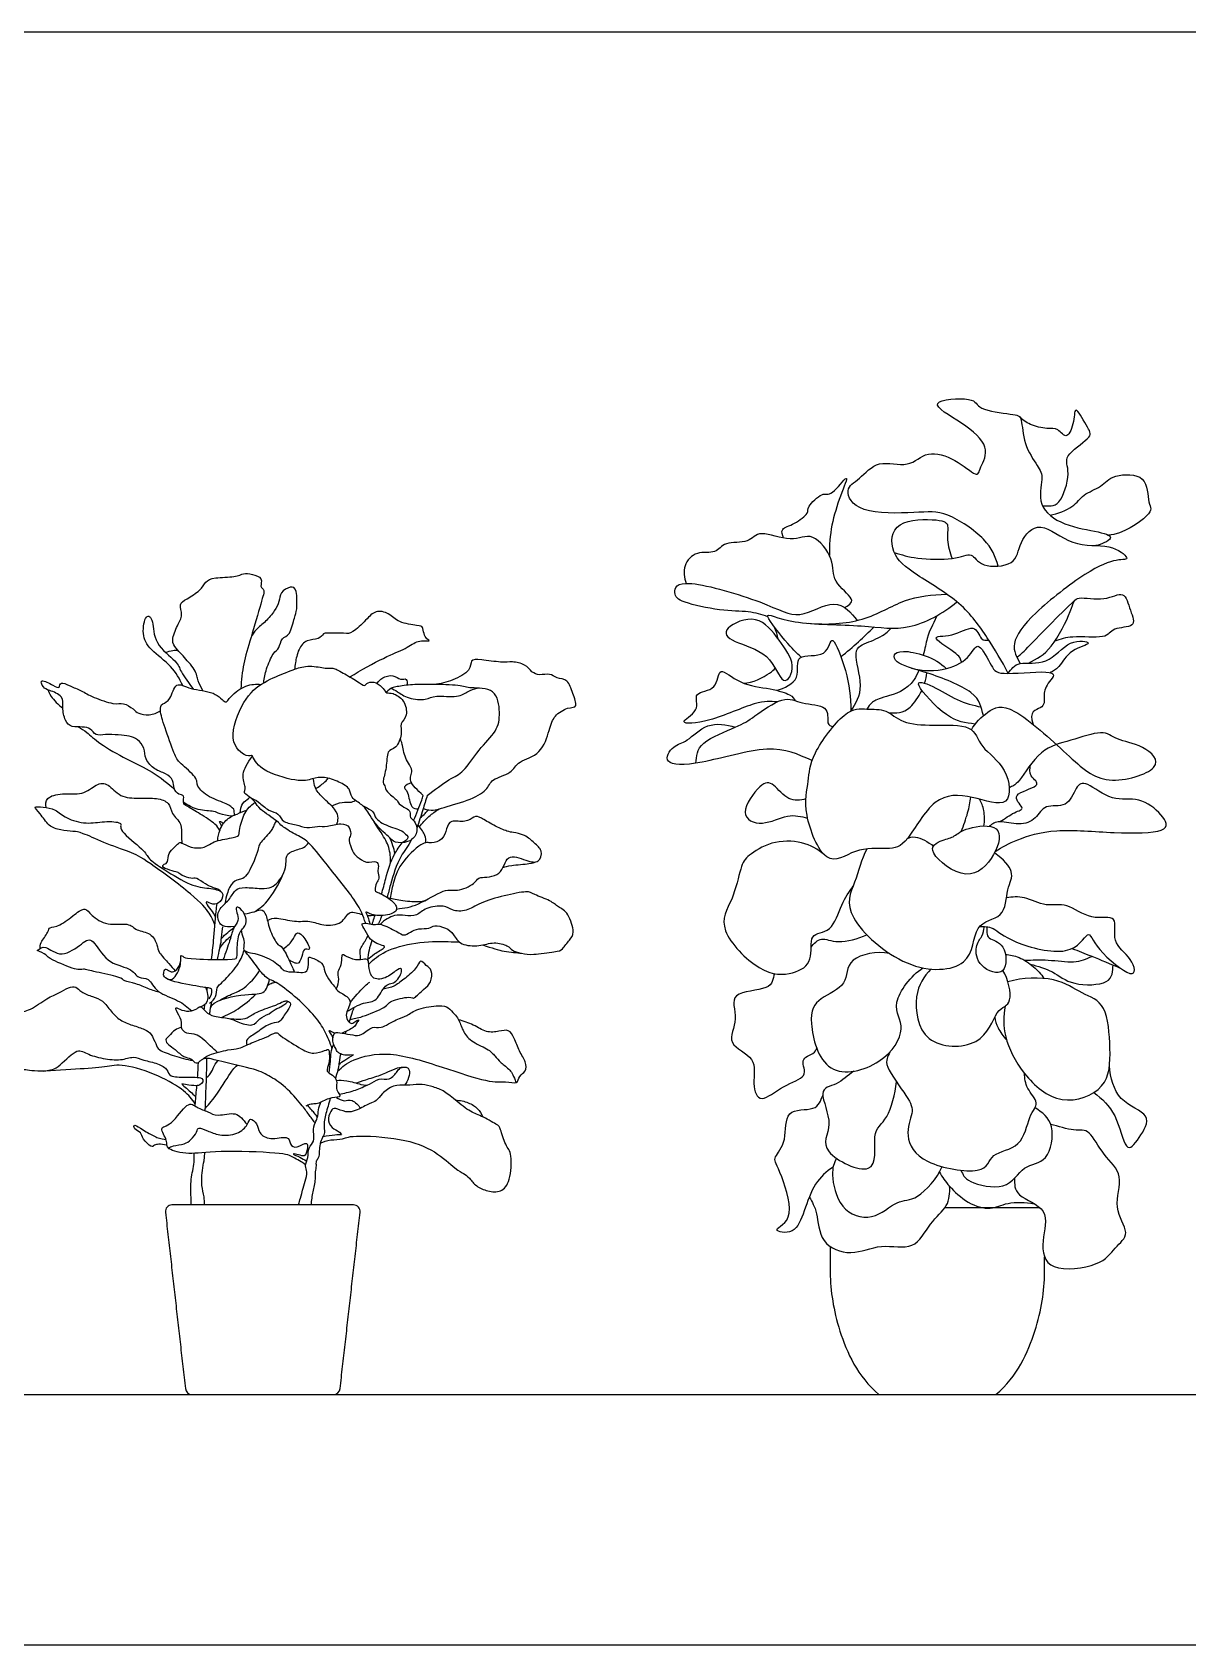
# Model space of a CAD drawing. Header units: millimetres. Extents: x 0.2 to 27.9, y 0.2 to 5.6.
# Drawn here: x 9.873 to 11.948, y 2.713 to 5.609 of the extents above; entities that cross this region are included whole.
import ezdxf

# ---------------------------------------------------------------- set-up
doc = ezdxf.new("R2010")
doc.units = ezdxf.units.MM
for name, color, linetype, true_color in [('AG-DIAGRAM', 7, 'Continuous', 0xfecc66), ('AG-PLANTS', 7, 'Continuous', 0x66ccff), ('X-VPRT', 6, 'Continuous', 0xff00ff)]:
    doc.layers.add(name, color=color, linetype=linetype, true_color=true_color)

msp = doc.modelspace()

# ---------------------------------------------------------------- linework, layer by layer
at = {"layer": 'AG-DIAGRAM'}
msp.add_lwpolyline([(8.0992, 3.1626), (13.0997, 3.1626)], dxfattribs=at)
at = {"layer": 'AG-PLANTS'}
msp.add_line((10.2212, 4.0575), (10.2212, 4.0575), dxfattribs=at)
for points in [[(11.6826, 3.4975), (11.5115, 3.4975)], [(11.3056, 3.4283), (11.3056, 3.3816)], [(11.6907, 3.3816), (11.6907, 3.4097)], [(11.3933, 3.1626), (11.6031, 3.1626)]]:
    msp.add_lwpolyline(points, dxfattribs=at)
for centre, start, end in [((10.1236, 3.491), 90, 186.4633), ((10.4496, 3.491), 353.5367, 90), ((10.1594, 3.1745), 186.4633, 270), ((10.4137, 3.1745), 270, 353.5367)]:
    msp.add_arc(centre, 0.0119, start, end, dxfattribs=at)
for points, degree in [([(11.6076, 4.6501), (11.6018, 4.6675), (11.5923, 4.6961), (11.5105, 4.7517), (11.4682, 4.7454), (11.3507, 4.7439), (11.3298, 4.791), (11.3572, 4.8036), (11.3903, 4.8433), (11.4485, 4.8244), (11.4779, 4.8601), (11.532, 4.8427), (11.5725, 4.8067), (11.5726, 4.825), (11.5957, 4.8625), (11.5461, 4.9074), (11.4685, 4.9478), (11.5727, 4.9544), (11.5639, 4.9316), (11.6396, 4.922), (11.6503, 4.9193), (11.6519, 4.8695), (11.6805, 4.826), (11.6893, 4.8122), (11.6757, 4.7587), (11.7229, 4.7217), (11.7947, 4.7116), (11.8198, 4.7005), (11.7923, 4.689), (11.783, 4.6869)], 3), ([(11.687, 4.7586), (11.6972, 4.7584), (11.7183, 4.7523), (11.7395, 4.8239), (11.7206, 4.8451), (11.7781, 4.8835), (11.7709, 4.8929), (11.7439, 4.9433), (11.7449, 4.9105), (11.7314, 4.8743), (11.7142, 4.8996), (11.6975, 4.8954), (11.6626, 4.9036), (11.6511, 4.913), (11.645, 4.9187)], 3), ([(11.2219, 4.7003), (11.2199, 4.7052), (11.2148, 4.7184), (11.2409, 4.724), (11.271, 4.7483), (11.2602, 4.7526), (11.2945, 4.7864), (11.3051, 4.7715), (11.3443, 4.8245), (11.3236, 4.7766), (11.3067, 4.724), (11.304, 4.6873), (11.3044, 4.6691)], 3), ([(11.7005, 4.7416), (11.7144, 4.744), (11.7458, 4.7564), (11.7576, 4.7794), (11.7945, 4.7919), (11.8102, 4.815), (11.8779, 4.8167), (11.8746, 4.7562), (11.8918, 4.7499), (11.8308, 4.7065), (11.8052, 4.7057)], 3), ([(11.625, 4.4574), (11.6143, 4.4796), (11.5889, 4.521), (11.5443, 4.5848), (11.4546, 4.6367), (11.4122, 4.6717), (11.4162, 4.735), (11.5098, 4.7345), (11.519, 4.7244), (11.514, 4.6993), (11.5204, 4.6744), (11.5247, 4.6637)], 3), ([(11.4206, 4.6747), (11.4344, 4.6701), (11.4557, 4.6634), (11.5327, 4.6602), (11.5617, 4.6781), (11.5721, 4.6469), (11.642, 4.6502), (11.6429, 4.6919), (11.6805, 4.7365), (11.7394, 4.6824), (11.8121, 4.6914), (11.8478, 4.6593), (11.8241, 4.6644), (11.7721, 4.6456), (11.6642, 4.5618), (11.627, 4.5078), (11.6408, 4.4862), (11.647, 4.4754)], 3), ([(10.1789, 4.4265), (10.176, 4.4322), (10.1696, 4.4439), (10.1678, 4.4623), (10.1403, 4.4921), (10.1313, 4.502), (10.1211, 4.515), (10.1337, 4.5452), (10.144, 4.5616), (10.135, 4.5826), (10.1486, 4.59), (10.1762, 4.607), (10.1834, 4.6224), (10.1975, 4.6301), (10.2399, 4.6302), (10.2516, 4.638), (10.2669, 4.6361), (10.2883, 4.6289), (10.2802, 4.6116), (10.2913, 4.6088), (10.2855, 4.5915), (10.2642, 4.5166), (10.2511, 4.4755), (10.2481, 4.445), (10.2475, 4.43)], 3), ([(10.2883, 4.4407), (10.2893, 4.4491), (10.2919, 4.4636), (10.3059, 4.4973), (10.3167, 4.5007), (10.3196, 4.5232), (10.3357, 4.523), (10.3441, 4.5626), (10.3482, 4.5671), (10.3484, 4.611), (10.3369, 4.6144), (10.3172, 4.6033), (10.3168, 4.5861), (10.3087, 4.5708), (10.2919, 4.5497), (10.2737, 4.5366), (10.2683, 4.5273), (10.2656, 4.5223)], 3), ([(11.1936, 4.5593), (11.1821, 4.5629), (11.1618, 4.5698), (11.1115, 4.5688), (11.0336, 4.5859), (11.0242, 4.5994), (11.0299, 4.6324), (11.1991, 4.583), (11.2481, 4.5498), (11.3169, 4.5979), (11.3435, 4.5659), (11.3541, 4.5525)], 3), ([(11.2533, 4.4866), (11.2449, 4.4945), (11.2385, 4.4996), (11.1742, 4.5779), (11.2266, 4.5445), (11.3747, 4.5453), (11.4425, 4.5302), (11.5088, 4.5649), (11.5331, 4.5859)], 3), ([(11.2662, 4.5474), (11.2985, 4.5445), (11.3696, 4.5482), (11.4378, 4.594), (11.4893, 4.5985), (11.5148, 4.5997)], 3), ([(11.6409, 4.4863), (11.6463, 4.4909), (11.6491, 4.4917), (11.6998, 4.5453), (11.7296, 4.5742), (11.7453, 4.5892)], 3), ([(10.143, 4.4356), (10.1372, 4.4478), (10.1254, 4.4702), (10.0822, 4.5003), (10.0688, 4.527), (10.0764, 4.5672), (10.0912, 4.5547), (10.0892, 4.5113), (10.1365, 4.4759), (10.1359, 4.4643), (10.1543, 4.4394), (10.1617, 4.4295)], 3), ([(10.443, 4.4512), (10.4626, 4.4632), (10.5087, 4.4886), (10.545, 4.502), (10.5651, 4.518), (10.5903, 4.5146), (10.5807, 4.5187), (10.5757, 4.5279), (10.5741, 4.5425), (10.5682, 4.5426), (10.5291, 4.5484), (10.5138, 4.5664), (10.4884, 4.5717), (10.4736, 4.5546), (10.4455, 4.5275), (10.4362, 4.5301), (10.4009, 4.5295), (10.3958, 4.5305), (10.3886, 4.5176), (10.365, 4.5189), (10.3502, 4.5021), (10.3444, 4.4734), (10.344, 4.469), (10.3437, 4.4649)], 3), ([(11.2217, 4.4453), (11.2138, 4.4494), (11.2, 4.4963), (11.1253, 4.5138), (11.1082, 4.5379), (11.1768, 4.5673), (11.2147, 4.5155), (11.2473, 4.4723), (11.2296, 4.4413), (11.2217, 4.4453)], 3), ([(11.2124, 4.5188), (11.2112, 4.5261), (11.2089, 4.5337), (11.2051, 4.5412)], 3), ([(11.2093, 4.4271), (11.2231, 4.4307), (11.2567, 4.4459), (11.237, 4.4963), (11.3048, 4.4823), (11.3054, 4.5385), (11.3367, 4.4612), (11.343, 4.4143), (11.3428, 4.3899)], 3), ([(11.3251, 4.4872), (11.3357, 4.4959), (11.357, 4.5145), (11.3752, 4.5317), (11.3844, 4.5408)], 3), ([(11.542, 4.4778), (11.5389, 4.4832), (11.5436, 4.4874), (11.4774, 4.5274), (11.5249, 4.5211), (11.5672, 4.549), (11.5761, 4.5136), (11.586, 4.5173), (11.5906, 4.5171)], 3), ([(11.625, 4.4574), (11.631, 4.4647), (11.6401, 4.4817), (11.6952, 4.4691), (11.7361, 4.5223), (11.7854, 4.5111), (11.7362, 4.5026), (11.7148, 4.4639), (11.7062, 4.4623), (11.7007, 4.459)], 3), ([(10.1121, 4.495), (10.1162, 4.4967), (10.1262, 4.4992), (10.1309, 4.4993), (10.1339, 4.4992)], 3), ([(11.581, 4.3817), (11.5764, 4.3967), (11.5755, 4.4229), (11.4723, 4.4626), (11.4163, 4.4751), (11.4183, 4.5078), (11.4955, 4.4862), (11.5143, 4.4659)], 3), ([(10.5747, 4.2148), (10.5909, 4.2096), (10.6012, 4.2142), (10.6568, 4.2288), (10.6925, 4.2487), (10.6944, 4.2675), (10.7362, 4.2779), (10.7423, 4.3), (10.7879, 4.3109), (10.802, 4.3591), (10.8088, 4.3815), (10.8354, 4.398), (10.8538, 4.3948), (10.8428, 4.4218), (10.8355, 4.4477), (10.813, 4.4478), (10.8035, 4.4583), (10.783, 4.4532), (10.7696, 4.459), (10.7594, 4.474), (10.7331, 4.4795), (10.7183, 4.476), (10.6757, 4.4832), (10.658, 4.4822), (10.6626, 4.4634), (10.6276, 4.4439), (10.606, 4.4385), (10.5945, 4.4375)], 3), ([(11.2112, 4.4066), (11.1972, 4.4065), (11.1824, 4.4114), (11.0822, 4.3665), (11.0253, 4.3666), (11.0759, 4.3896), (11.0554, 4.4254), (11.1052, 4.4253), (11.1029, 4.4754), (11.1414, 4.4365), (11.2014, 4.4306), (11.2384, 4.4184), (11.2398, 4.4124), (11.2427, 4.4084)], 3), ([(10.2094, 4.1755), (10.2068, 4.1795), (10.2056, 4.1845), (10.173, 4.2063), (10.149, 4.2196), (10.1425, 4.2244), (10.1467, 4.2398), (10.1356, 4.2386), (10.1257, 4.2508), (10.1272, 4.2656), (10.1129, 4.2787), (10.0923, 4.2834), (10.0741, 4.304), (10.0752, 4.3233), (10.0618, 4.3402), (10.0478, 4.3451), (10.0281, 4.3472), (10.0029, 4.3482), (9.9856, 4.3448), (9.9781, 4.3595), (9.9635, 4.3618), (9.9432, 4.3603), (9.9309, 4.371), (9.9262, 4.3976), (9.93, 4.4167), (9.9008, 4.4284), (9.8926, 4.4301), (9.8841, 4.4499), (9.9127, 4.4346), (9.9225, 4.4292), (9.9217, 4.4443), (9.9403, 4.4347), (9.9608, 4.4267), (9.9802, 4.4149), (10.022, 4.4002), (10.0354, 4.4061), (10.0563, 4.3928), (10.0613, 4.3853), (10.0829, 4.3813), (10.0969, 4.3866), (10.1029, 4.3904)], 3), ([(10.2348, 4.2137), (10.2305, 4.2172), (10.2261, 4.2229), (10.1889, 4.2339), (10.1652, 4.2564), (10.172, 4.2683), (10.1346, 4.2988), (10.1295, 4.3078), (10.1092, 4.3638), (10.1006, 4.3937), (10.1054, 4.4037), (10.1211, 4.4074), (10.1296, 4.4452), (10.1541, 4.4279), (10.2022, 4.4256), (10.2216, 4.3996), (10.2256, 4.4155), (10.2575, 4.4382), (10.2743, 4.4384), (10.2833, 4.4376)], 3), ([(10.4922, 4.4393), (10.4946, 4.4433), (10.4997, 4.45), (10.5215, 4.4564), (10.5343, 4.4443), (10.5463, 4.4505), (10.5463, 4.4396), (10.5454, 4.4362)], 3), ([(10.5819, 4.2383), (10.5946, 4.2479), (10.625, 4.271), (10.646, 4.277), (10.6738, 4.3212), (10.7088, 4.3542), (10.7135, 4.3847), (10.7069, 4.4327), (10.6549, 4.4298), (10.645, 4.4366), (10.5868, 4.4377), (10.5554, 4.4379), (10.5249, 4.4334), (10.5169, 4.4318), (10.5084, 4.4234)], 3), ([(10.5167, 4.4313), (10.5207, 4.429), (10.527, 4.4262), (10.5466, 4.4115), (10.5828, 4.409), (10.593, 4.4191), (10.6395, 4.413), (10.6551, 4.4267), (10.6663, 4.4291), (10.6718, 4.431)], 3), ([(11.5661, 4.3665), (11.5481, 4.3688), (11.5197, 4.3705), (11.4453, 4.4508), (11.4901, 4.436), (11.5344, 4.4073), (11.5621, 4.4002), (11.5767, 4.3971)], 3), ([(11.4753, 4.4399), (11.4773, 4.4461), (11.4787, 4.4524), (11.4792, 4.4584)], 3), ([(9.9008, 4.428), (9.9024, 4.4239), (9.9027, 4.4201), (9.9195, 4.4005), (9.9276, 4.3949)], 3), ([(11.0642, 4.296), (11.0662, 4.3088), (11.0648, 4.333), (11.1452, 4.364), (11.1635, 4.3756), (11.2245, 4.4201), (11.2517, 4.4013), (11.3059, 4.4014), (11.298, 4.362), (11.3072, 4.3634), (11.3106, 4.3614)], 3), ([(11.5595, 4.356), (11.5659, 4.3689), (11.5883, 4.3896), (11.625, 4.4096), (11.7397, 4.304), (11.797, 4.2513), (11.9137, 4.2877), (11.8673, 4.3303), (11.8159, 4.3376), (11.7989, 4.3579), (11.7358, 4.3352), (11.6836, 4.325), (11.6397, 4.2531), (11.6336, 4.2561), (11.6273, 4.2518)], 3), ([(11.3715, 4.3934), (11.3597, 4.394), (11.336, 4.3982), (11.2674, 4.3061), (11.2689, 4.2659), (11.2542, 4.2122), (11.2984, 4.1025), (11.3489, 4.1456), (11.4129, 4.1414), (11.4412, 4.147), (11.4913, 4.2416), (11.5599, 4.2394), (11.6341, 4.2098), (11.6259, 4.2909), (11.5713, 4.3251), (11.5664, 4.3668), (11.4885, 4.3634), (11.4326, 4.3672), (11.407, 4.3947), (11.3834, 4.3928), (11.3715, 4.3934)], 3), ([(9.9552, 4.3612), (9.9606, 4.3581), (9.9697, 4.3536), (9.9908, 4.3324), (10.0431, 4.3024), (10.0891, 4.2817), (10.1159, 4.2603), (10.1284, 4.249)], 3), ([(11.2731, 4.3009), (11.2475, 4.3121), (11.2047, 4.334), (11.0625, 4.2901), (11.001, 4.2941), (11.0252, 4.3311), (11.0465, 4.3314), (11.0832, 4.3709), (11.1194, 4.366), (11.1349, 4.3608)], 3), ([(10.5746, 4.2381), (10.5644, 4.2483), (10.5451, 4.2647), (10.5597, 4.2829), (10.541, 4.3036), (10.537, 4.3347), (10.5347, 4.3368), (10.5334, 4.3401)], 3), ([(10.4715, 4.0087), (10.466, 4.0225), (10.4622, 4.0398), (10.3966, 4.1199), (10.3676, 4.158), (10.3457, 4.1673), (10.3169, 4.1854), (10.3185, 4.1885), (10.2764, 4.2164), (10.2763, 4.2251), (10.2564, 4.2406), (10.2518, 4.243), (10.2579, 4.2508), (10.2464, 4.2753), (10.2591, 4.296), (10.2679, 4.3087)], 3), ([(11.6106, 4.1912), (11.6194, 4.1961), (11.6371, 4.2104), (11.6597, 4.213), (11.6243, 4.2403), (11.6914, 4.2557), (11.6606, 4.2729), (11.6647, 4.2866), (11.6654, 4.2931)], 3), ([(9.8975, 4.2164), (9.8971, 4.222), (9.8954, 4.2346), (9.9255, 4.2433), (9.9641, 4.2379), (9.9881, 4.2599), (10.0087, 4.2617), (10.0294, 4.2339), (10.065, 4.2331), (10.0972, 4.234), (10.1201, 4.2259), (10.1214, 4.2055), (10.1429, 4.1878), (10.1395, 4.1634), (10.1411, 4.1572), (10.1414, 4.1529)], 3), ([(10.4195, 4.1863), (10.421, 4.1898), (10.4227, 4.1962), (10.4197, 4.2126), (10.3917, 4.2355), (10.3793, 4.2523), (10.3782, 4.2622), (10.378, 4.2675)], 3), ([(10.3817, 4.2506), (10.3877, 4.2539), (10.4015, 4.265), (10.4024, 4.2669), (10.4042, 4.2692)], 3), ([(11.2621, 4.2319), (11.2521, 4.2296), (11.2308, 4.2262), (11.2027, 4.2614), (11.1835, 4.2649), (11.1379, 4.2007), (11.1834, 4.1812), (11.2315, 4.2069), (11.2534, 4.2004), (11.2651, 4.1974)], 3), ([(11.602, 4.1376), (11.6148, 4.1458), (11.6365, 4.1577), (11.7056, 4.1807), (11.8168, 4.1695), (11.9202, 4.1711), (11.9041, 4.2031), (11.8606, 4.2378), (11.813, 4.2254), (11.7623, 4.2662), (11.7476, 4.2557), (11.732, 4.2143), (11.689, 4.2243), (11.6772, 4.1952), (11.6455, 4.1829), (11.6066, 4.1954), (11.597, 4.1868), (11.5911, 4.1829)], 3), ([(10.2462, 4.2073), (10.2468, 4.22), (10.2534, 4.2269), (10.2599, 4.2325), (10.2636, 4.2349)], 3), ([(10.2636, 4.2349), (10.269, 4.2323), (10.2781, 4.2285), (10.2978, 4.209), (10.3158, 4.2078), (10.3215, 4.1889), (10.3482, 4.1865), (10.3648, 4.1785), (10.3858, 4.1842), (10.4001, 4.1811), (10.4294, 4.1899), (10.4435, 4.1827), (10.4458, 4.1647), (10.439, 4.161), (10.4488, 4.1356), (10.454, 4.1295), (10.4731, 4.1151), (10.4927, 4.1226), (10.4951, 4.11), (10.492, 4.1027), (10.4971, 4.0887), (10.49, 4.0818), (10.4874, 4.0671), (10.4899, 4.0657), (10.5143, 4.0542), (10.5313, 4.0369), (10.5217, 4.0238), (10.4846, 4.0211), (10.4698, 4.0316), (10.4732, 4.0256), (10.475, 4.0214), (10.4782, 4.0116), (10.4791, 4.0075)], 3), ([(10.4105, 4.2193), (10.4163, 4.2225), (10.4306, 4.2274), (10.4443, 4.2248), (10.45, 4.2278), (10.4531, 4.2293)], 3), ([(11.5409, 4.1734), (11.5455, 4.1843), (11.5538, 4.2091), (11.557, 4.2258), (11.5585, 4.2353)], 3), ([(11.5816, 4.1834), (11.5833, 4.1924), (11.5828, 4.2131), (11.5774, 4.2252), (11.5738, 4.2316)], 3), ([(10.2007, 4.0052), (10.198, 4.0127), (10.1933, 4.025), (10.1683, 4.0549), (10.0731, 4.1253), (10.0519, 4.1353), (9.9993, 4.1539), (9.9597, 4.1726), (9.948, 4.1734), (9.9232, 4.1759), (9.902, 4.1819), (9.8868, 4.2074), (9.8726, 4.2195), (9.8918, 4.2171), (9.9149, 4.2145), (9.9314, 4.1968), (9.9707, 4.1859), (10.0013, 4.1927), (10.0392, 4.19), (10.0229, 4.1786), (10.0777, 4.1379), (10.0783, 4.1258), (10.1067, 4.1069), (10.1599, 4.0739), (10.1896, 4.0723), (10.2194, 4.0666), (10.2115, 4.0452), (10.1964, 4.041), (10.1838, 4.0495), (10.1852, 4.0431), (10.1969, 4.0291), (10.2, 4.0226), (10.2018, 4.0188)], 3), ([(10.2135, 4.0635), (10.2092, 4.0696), (10.1976, 4.0722), (10.1845, 4.0782), (10.1659, 4.0918), (10.16, 4.0876), (10.139, 4.095), (10.1358, 4.1004), (10.126, 4.1019), (10.1039, 4.1093), (10.1095, 4.1155), (10.1167, 4.1166), (10.1168, 4.1356), (10.128, 4.145), (10.1361, 4.1532), (10.1389, 4.155), (10.1568, 4.1439), (10.1833, 4.1431), (10.1986, 4.1576), (10.2392, 4.1626), (10.2451, 4.1675), (10.2437, 4.1747), (10.2531, 4.2091), (10.2643, 4.2199), (10.273, 4.2262)], 3), ([(10.2316, 4.2009), (10.2242, 4.2016), (10.2056, 4.2053), (10.2033, 4.2106), (10.1695, 4.2105), (10.1523, 4.2203), (10.1443, 4.2261)], 3), ([(10.2059, 4.157), (10.206, 4.1637), (10.2083, 4.1763), (10.2213, 4.1973), (10.2413, 4.205), (10.2521, 4.2099), (10.2579, 4.212)], 3), ([(10.2361, 4.203), (10.2357, 4.2065), (10.2353, 4.2101), (10.2348, 4.2137)], 3), ([(10.4655, 4.2204), (10.4875, 4.2098), (10.484, 4.2028), (10.5009, 4.1859), (10.5394, 4.175), (10.539, 4.1709), (10.5524, 4.163), (10.5411, 4.155), (10.5368, 4.1534)], 3), ([(10.568, 4.1819), (10.573, 4.1887), (10.5852, 4.2017), (10.5969, 4.2101), (10.6034, 4.2141)], 3), ([(10.5695, 4.1978), (10.5725, 4.2004), (10.5791, 4.2068), (10.5817, 4.21), (10.5834, 4.212)], 3), ([(10.2131, 4.1833), (10.2051, 4.1952), (10.2177, 4.1875), (10.2155, 4.1887), (10.2162, 4.1881)], 3), ([(10.3112, 4.1926), (10.3047, 4.1838), (10.3072, 4.1781), (10.2783, 4.1511), (10.2809, 4.1443), (10.2571, 4.0858), (10.2397, 4.089), (10.226, 4.0748), (10.2214, 4.0584), (10.2185, 4.0438)], 3), ([(10.5794, 4.1533), (10.5798, 4.1578), (10.58, 4.166), (10.5719, 4.1765), (10.5654, 4.1857)], 3), ([(11.5552, 4.1792), (11.5404, 4.1749), (11.5287, 4.1631), (11.5105, 4.1596), (11.4711, 4.1424), (11.5548, 4.0772), (11.6055, 4.1314), (11.6175, 4.1892), (11.57, 4.1836), (11.5552, 4.1792)], 3), ([(10.2715, 4.0291), (10.2814, 4.036), (10.2962, 4.0453), (10.331, 4.1068), (10.3266, 4.1275), (10.3359, 4.1382), (10.3638, 4.1444), (10.3662, 4.15), (10.3688, 4.1532)], 3), ([(10.524, 4.1339), (10.5232, 4.1387), (10.521, 4.1478), (10.5168, 4.158), (10.5144, 4.1626)], 3), ([(11.2952, 4.1316), (11.2834, 4.1415), (11.258, 4.1573), (11.1982, 4.157), (11.1555, 4.1285), (11.1455, 4.1147), (11.1322, 4.0493), (11.0981, 4.0019), (11.1823, 3.9142), (11.2419, 3.9163), (11.2773, 3.9394), (11.2651, 3.994), (11.3089, 3.9887), (11.3257, 4.0464), (11.3399, 4.0646), (11.347, 4.076)], 3), ([(11.4442, 4.1611), (11.449, 4.1627), (11.4524, 4.1679), (11.4828, 4.1556), (11.4907, 4.1467)], 3), ([(10.7178, 4.1089), (10.7231, 4.1104), (10.7275, 4.1125), (10.7716, 4.1161), (10.7727, 4.1177), (10.7767, 4.1188)], 3), ([(10.2359, 4.0028), (10.216, 4.0005), (10.2058, 4.0098), (10.2046, 4.0336), (10.2281, 4.0503), (10.2359, 4.0703), (10.2526, 4.074), (10.2859, 4.0702), (10.3026, 4.0724), (10.3143, 4.0824), (10.3213, 4.0931), (10.3239, 4.0985)], 3), ([(10.6815, 3.9699), (10.6991, 3.9643), (10.7194, 3.957), (10.7557, 3.9554), (10.7672, 3.951), (10.8164, 3.9585), (10.8238, 3.9596), (10.8381, 3.9812), (10.8476, 3.9876), (10.8361, 4.0295), (10.8159, 4.0379), (10.8059, 4.049), (10.7704, 4.061), (10.7653, 4.0677), (10.7203, 4.0588), (10.6748, 4.0453), (10.653, 4.0292), (10.6243, 4.0312), (10.6151, 4.0419), (10.5772, 4.0371), (10.5648, 4.0214), (10.5408, 4.0223), (10.5253, 4.0255), (10.5054, 4.0152), (10.4973, 4.0068)], 3), ([(10.51, 4.0553), (10.5181, 4.0531), (10.5316, 4.0498), (10.5702, 4.0465), (10.5744, 4.0489), (10.5791, 4.0501)], 3), ([(11.5737, 4.0028), (11.5819, 4.0026), (11.5975, 4.0046), (11.6249, 3.9753), (11.7432, 3.9446), (11.7711, 4.0039), (11.7772, 3.9665), (11.859, 3.8997), (11.8503, 3.9471), (11.8078, 3.9737), (11.8265, 4.0268), (11.7743, 4.0117), (11.7284, 4.0481), (11.6949, 4.0364), (11.6522, 4.0587), (11.633, 4.0559), (11.6224, 4.0547)], 3), ([(9.8868, 3.9636), (9.887, 3.9672), (9.8851, 3.9714), (9.9038, 3.9953), (9.9014, 4.0019), (9.9205, 4.0017), (9.9501, 4.0262), (9.9692, 4.0388), (9.9765, 4.0239), (10.0071, 4.0031), (10.0479, 4.0109), (10.0577, 3.9948), (10.0869, 3.9927), (10.0985, 3.9676), (10.0973, 3.9582), (10.1202, 3.9343), (10.1255, 3.9278), (10.1294, 3.9234)], 3), ([(10.2534, 4.0257), (10.269, 4.0271), (10.284, 4.0373), (10.2934, 4.025), (10.2972, 3.9991), (10.3133, 3.9674), (10.3207, 3.9697), (10.3362, 3.9382), (10.3407, 3.9279), (10.3432, 3.9212)], 3), ([(10.2125, 3.9816), (10.2161, 3.9854), (10.224, 3.9928), (10.231, 3.9982), (10.2348, 4.0009)], 3), ([(10.4111, 3.7832), (10.4078, 3.794), (10.3984, 3.8159), (10.3825, 3.84), (10.3496, 3.8739), (10.3098, 3.905), (10.2936, 3.9079), (10.2756, 3.9315), (10.255, 3.9589), (10.2516, 3.9603), (10.2555, 3.9798), (10.25, 3.984), (10.2487, 3.9968)], 3), ([(10.4745, 3.9431), (10.4786, 3.9469), (10.485, 3.9533), (10.5096, 3.9662), (10.5021, 3.9684), (10.4877, 3.9739), (10.478, 3.9807), (10.4672, 4.0022), (10.4624, 4.009), (10.4755, 4.0089), (10.4875, 4.005), (10.4949, 4.0099), (10.5305, 3.9928), (10.5397, 3.9852), (10.5511, 3.993), (10.5658, 3.9998), (10.5875, 3.9985), (10.5926, 4.0062), (10.6163, 4.0013), (10.6293, 3.9896), (10.6406, 3.969), (10.6764, 3.9668), (10.7018, 3.9763), (10.7291, 3.9682), (10.7328, 3.9601), (10.7446, 3.9561), (10.7497, 3.9552)], 3), ([(10.4744, 4.0226), (10.4794, 4.0222), (10.4835, 4.023), (10.4883, 4.0233)], 3), ([(11.5872, 4.0024), (11.5869, 3.9956), (11.5848, 3.9783), (11.6209, 3.9767), (11.6255, 3.9092), (11.5699, 3.9293), (11.5649, 3.97), (11.5798, 3.9848), (11.5814, 3.9968), (11.5825, 4.0027)], 3), ([(9.8814, 3.96), (9.8862, 3.9627), (9.894, 3.9721), (9.9243, 3.9441), (9.9652, 3.9748), (9.9805, 3.9856), (10.0052, 3.9359), (10.0512, 3.9296), (10.0633, 3.9068), (10.0818, 3.9141), (10.0947, 3.8835), (10.1374, 3.8707), (10.1512, 3.8583), (10.1592, 3.8517)], 3), ([(10.2095, 3.9642), (10.2126, 3.9687), (10.2203, 3.9778), (10.2262, 3.9829), (10.2296, 3.9856)], 3), ([(10.3231, 3.9626), (10.3291, 3.9666), (10.3414, 3.9771), (10.3461, 3.9933), (10.3571, 3.991), (10.3758, 3.9576), (10.3616, 3.9651), (10.358, 3.9551), (10.3526, 3.933), (10.3434, 3.9375), (10.3339, 3.9427)], 3), ([(11.2714, 3.9658), (11.2761, 3.9721), (11.2891, 3.9864), (11.315, 3.9709), (11.3558, 3.9806), (11.3713, 3.9882)], 3), ([(10.1031, 3.884), (10.0959, 3.8862), (10.0819, 3.8903), (10.0588, 3.9011), (10.0351, 3.9051), (10.0351, 3.9114), (9.9824, 3.9219), (9.9619, 3.9282), (9.9572, 3.922), (9.9009, 3.9455), (9.9001, 3.9514), (9.8867, 3.9577), (9.8814, 3.96)], 3), ([(10.1153, 3.9086), (10.1193, 3.9086), (10.1251, 3.9032), (10.1393, 3.9291), (10.139, 3.9393)], 3), ([(10.1911, 3.8654), (10.1954, 3.8684), (10.2042, 3.876), (10.2022, 3.8942), (10.2171, 3.9044), (10.2461, 3.9383), (10.2505, 3.9521), (10.2532, 3.9607)], 3), ([(10.2532, 3.9607), (10.256, 3.9589), (10.2616, 3.9552), (10.2731, 3.9556), (10.3148, 3.9383), (10.3225, 3.9212), (10.3445, 3.9216), (10.3589, 3.9199), (10.3687, 3.9219), (10.3686, 3.9484), (10.3697, 3.9486), (10.3965, 3.9381), (10.3963, 3.9225), (10.4076, 3.9032), (10.4186, 3.8932), (10.4191, 3.8869), (10.4466, 3.874), (10.4416, 3.8572), (10.4352, 3.8476), (10.4378, 3.834), (10.4473, 3.8265), (10.4531, 3.8337), (10.4616, 3.8365), (10.4535, 3.829), (10.4538, 3.8227), (10.4348, 3.8138), (10.4293, 3.8115)], 3), ([(10.4375, 3.8501), (10.4471, 3.856), (10.4699, 3.869), (10.4912, 3.8658), (10.5062, 3.9024), (10.5268, 3.899), (10.5398, 3.9285), (10.5301, 3.9283), (10.5107, 3.9099), (10.4827, 3.9056), (10.4766, 3.9297), (10.4775, 3.9418), (10.471, 3.9459), (10.4542, 3.9402), (10.4314, 3.9524), (10.4275, 3.9534), (10.4287, 3.9322), (10.4191, 3.9217), (10.4241, 3.9093), (10.4209, 3.8963), (10.4187, 3.8907)], 3), ([(10.443, 3.8363), (10.4509, 3.8376), (10.4599, 3.8382), (10.5132, 3.8598), (10.5105, 3.8689), (10.556, 3.8791), (10.5556, 3.87), (10.5768, 3.8921), (10.5896, 3.9011), (10.5913, 3.9263), (10.5803, 3.9315), (10.5692, 3.9463), (10.5638, 3.9269), (10.5384, 3.9071), (10.5229, 3.8948), (10.5095, 3.8915), (10.5029, 3.8906)], 3), ([(11.4119, 3.9547), (11.3903, 3.9588), (11.3301, 3.9484), (11.3407, 3.8966), (11.2832, 3.875), (11.2638, 3.8421), (11.2936, 3.7245), (11.4045, 3.7541), (11.4463, 3.8248), (11.409, 3.8583), (11.4505, 3.9148), (11.4723, 3.9287)], 3), ([(11.6203, 3.9526), (11.6287, 3.9521), (11.6439, 3.9498), (11.6729, 3.931), (11.6843, 3.9174), (11.6896, 3.9096)], 3), ([(11.6547, 3.9422), (11.6689, 3.9428), (11.6953, 3.9442), (11.7468, 3.9364), (11.7655, 3.9446), (11.776, 3.9493)], 3), ([(11.7399, 3.9634), (11.7518, 3.9589), (11.7704, 3.9518), (11.8098, 3.9355), (11.8267, 3.9282)], 3), ([(11.2058, 3.9183), (11.2024, 3.909), (11.2048, 3.8881), (11.1192, 3.8869), (11.1441, 3.8366), (11.1149, 3.7908), (11.1766, 3.7686), (11.1641, 3.7191), (11.1788, 3.6816), (11.2207, 3.7193), (11.2695, 3.7321), (11.2486, 3.7655), (11.2798, 3.7751), (11.2795, 3.7811), (11.2815, 3.7844)], 3), ([(11.4865, 3.9265), (11.474, 3.9125), (11.4538, 3.8868), (11.466, 3.7855), (11.5829, 3.7832), (11.6041, 3.8617), (11.6355, 3.8573), (11.626, 3.9091), (11.6155, 3.9238)], 3), ([(11.6199, 3.8601), (11.617, 3.8419), (11.6146, 3.8083), (11.6488, 3.7368), (11.7191, 3.677), (11.8074, 3.7102), (11.8094, 3.7814), (11.803, 3.8682), (11.7574, 3.8802), (11.7157, 3.913), (11.651, 3.9113), (11.6249, 3.9035)], 3), ([(11.665, 3.9354), (11.6785, 3.9315), (11.7068, 3.9241), (11.7368, 3.8958), (11.8153, 3.8984), (11.8125, 3.923), (11.814, 3.9336)], 3), ([(10.1654, 3.6843), (10.1593, 3.693), (10.1498, 3.7066), (10.1016, 3.7358), (10.0326, 3.7579), (10.0063, 3.7501), (9.9561, 3.747), (9.8715, 3.741), (9.8534, 3.7486), (9.8371, 3.7415), (9.8113, 3.7522), (9.7985, 3.7591), (9.8189, 3.7707), (9.8089, 3.7787), (9.8054, 3.8014), (9.8208, 3.832), (9.8455, 3.8493), (9.8674, 3.8506), (9.901, 3.8762), (9.9207, 3.883), (9.9383, 3.8944), (9.9516, 3.8958), (9.959, 3.8855), (9.9821, 3.8762), (9.999, 3.8715), (10.0141, 3.8504), (10.0299, 3.8336), (10.0527, 3.8256), (10.0765, 3.818), (10.086, 3.8112), (10.0957, 3.7907), (10.0971, 3.7816), (10.1277, 3.7703), (10.1499, 3.7643), (10.161, 3.7622)], 3), ([(10.1744, 3.8589), (10.1796, 3.8611), (10.1909, 3.8653), (10.1882, 3.8862), (10.1844, 3.8932)], 3), ([(10.1865, 3.8882), (10.1867, 3.8898), (10.187, 3.8914), (10.1872, 3.893)], 3), ([(10.1931, 3.8573), (10.1956, 3.869), (10.2565, 3.8844), (10.2907, 3.8783), (10.297, 3.8994), (10.2986, 3.908)], 3), ([(10.2124, 3.8398), (10.2228, 3.844), (10.2407, 3.8526), (10.2646, 3.8717), (10.2742, 3.8817)], 3), ([(10.2959, 3.8976), (10.2977, 3.8989), (10.3012, 3.901), (10.3067, 3.9025), (10.3093, 3.9028)], 3), ([(10.4433, 3.8653), (10.4505, 3.8758), (10.474, 3.9006), (10.4754, 3.9004), (10.479, 3.9032)], 3), ([(10.2051, 3.7769), (10.201, 3.781), (10.1961, 3.7852), (10.1668, 3.8132), (10.1491, 3.8083), (10.1383, 3.8217), (10.1431, 3.8325), (10.1288, 3.8552), (10.1306, 3.8586), (10.1442, 3.8502), (10.1641, 3.8514), (10.1726, 3.859), (10.1759, 3.8595), (10.1841, 3.8498), (10.1968, 3.8405), (10.2295, 3.8388), (10.2381, 3.8323), (10.2709, 3.8215), (10.2796, 3.839), (10.2988, 3.8451), (10.3121, 3.8583), (10.3202, 3.8575), (10.3322, 3.8686)], 3), ([(10.1814, 3.8532), (10.1819, 3.8566), (10.1823, 3.8599), (10.1828, 3.8632)], 3), ([(10.226, 3.8379), (10.2316, 3.8368), (10.2437, 3.8364), (10.2585, 3.8373), (10.2735, 3.8496), (10.3077, 3.8602), (10.3221, 3.8679), (10.3262, 3.8694), (10.3329, 3.8693), (10.34, 3.8632), (10.3214, 3.8392), (10.317, 3.8296), (10.2985, 3.8303), (10.2768, 3.8122), (10.2546, 3.8005), (10.2574, 3.7935), (10.2578, 3.7899)], 3), ([(10.4495, 3.7723), (10.4317, 3.7704), (10.4214, 3.7774), (10.4211, 3.7769), (10.4098, 3.7976), (10.415, 3.8149), (10.4277, 3.8115), (10.4498, 3.8079), (10.4633, 3.8056), (10.4856, 3.8268), (10.4955, 3.8166), (10.5296, 3.8386), (10.545, 3.8409), (10.5624, 3.8561), (10.6071, 3.8619), (10.6202, 3.8591), (10.6312, 3.8446), (10.6382, 3.8382), (10.6452, 3.8162), (10.6584, 3.7968), (10.6924, 3.7831), (10.7039, 3.7703), (10.7131, 3.7586), (10.7318, 3.7456), (10.7374, 3.7347), (10.7411, 3.7224)], 3), ([(10.421, 3.7429), (10.4297, 3.7511), (10.4422, 3.7632), (10.5108, 3.7819), (10.6111, 3.7498), (10.6968, 3.7211), (10.7232, 3.726), (10.7453, 3.7186), (10.746, 3.7357), (10.7601, 3.7417), (10.7602, 3.7594), (10.747, 3.7784), (10.7384, 3.8034), (10.7288, 3.8192), (10.7116, 3.8145), (10.688, 3.8114), (10.6656, 3.8273), (10.6472, 3.8329), (10.6382, 3.8356)], 3), ([(11.6013, 3.8403), (11.6023, 3.8336), (11.6051, 3.8219), (11.6161, 3.8056), (11.6224, 3.7995)], 3), ([(10.1409, 3.8213), (10.1368, 3.8206), (10.129, 3.8189), (10.118, 3.8051), (10.1101, 3.8), (10.1171, 3.7899), (10.128, 3.7835), (10.1457, 3.7667), (10.1577, 3.7675), (10.1673, 3.7541), (10.1753, 3.763), (10.1781, 3.7635), (10.1852, 3.7718), (10.2291, 3.7836), (10.2406, 3.7812), (10.2717, 3.797), (10.2918, 3.803), (10.3077, 3.8127), (10.3147, 3.8118), (10.3155, 3.8077), (10.3602, 3.7801), (10.377, 3.7729), (10.4004, 3.7811), (10.4056, 3.7831), (10.4062, 3.7758), (10.4066, 3.7564), (10.399, 3.7419), (10.4124, 3.7367), (10.4212, 3.7266), (10.4174, 3.7111), (10.4235, 3.7029), (10.4282, 3.6958), (10.405, 3.6961), (10.3838, 3.6822), (10.3742, 3.6851), (10.3639, 3.6806)], 3), ([(10.4361, 3.8145), (10.4357, 3.8132), (10.4353, 3.8118), (10.4348, 3.8104)], 3), ([(9.8926, 3.7433), (9.9017, 3.7447), (9.9166, 3.7447), (9.953, 3.7863), (9.9684, 3.7742), (9.9994, 3.7651), (10.0332, 3.7618), (10.0546, 3.771), (10.0712, 3.7625), (10.0991, 3.7573), (10.1177, 3.7456), (10.1167, 3.7331), (10.1475, 3.7317), (10.1846, 3.7335), (10.1757, 3.7149), (10.161, 3.7169), (10.1411, 3.7202)], 3), ([(10.3806, 3.6501), (10.3768, 3.6553), (10.3688, 3.6657), (10.3584, 3.6806), (10.3276, 3.7163), (10.2957, 3.7367), (10.2736, 3.747), (10.1956, 3.764), (10.1897, 3.7669), (10.1821, 3.7656), (10.1788, 3.7648)], 3), ([(10.4233, 3.7551), (10.4267, 3.758), (10.4322, 3.7624), (10.4441, 3.7696), (10.4495, 3.7723)], 3), ([(11.4125, 3.7772), (11.4098, 3.7686), (11.3975, 3.7595), (11.4492, 3.6916), (11.4564, 3.6705), (11.4379, 3.629), (11.465, 3.5755), (11.5914, 3.5545), (11.5888, 3.598), (11.6516, 3.6032), (11.6624, 3.6685), (11.684, 3.684), (11.6564, 3.7127), (11.6552, 3.7301), (11.6544, 3.7394)], 3), ([(10.1834, 3.6762), (10.1911, 3.6851), (10.2027, 3.6978), (10.2361, 3.7531), (10.2376, 3.7505), (10.2412, 3.7539)], 3), ([(10.1856, 3.7315), (10.1895, 3.7347), (10.197, 3.7427), (10.1982, 3.7526), (10.2059, 3.762)], 3), ([(10.419, 3.7264), (10.4251, 3.7268), (10.4342, 3.7279), (10.4666, 3.7179), (10.4772, 3.7169), (10.4953, 3.7328), (10.5144, 3.7249), (10.5298, 3.7447), (10.5338, 3.751), (10.5551, 3.7513), (10.5474, 3.7251), (10.5414, 3.7178)], 3), ([(10.4545, 3.7217), (10.4602, 3.7238), (10.4681, 3.727), (10.5016, 3.7369), (10.5087, 3.7409), (10.5311, 3.7507), (10.5368, 3.7504), (10.5408, 3.7506)], 3), ([(11.3479, 3.7429), (11.3373, 3.7357), (11.3179, 3.7162), (11.2801, 3.7139), (11.3156, 3.6432), (11.2771, 3.6012), (11.3976, 3.543), (11.3772, 3.6392), (11.4096, 3.6508), (11.4221, 3.7025), (11.425, 3.7238)], 3), ([(11.7793, 3.7049), (11.7939, 3.6931), (11.8207, 3.6706), (11.8363, 3.5903), (11.8596, 3.6218), (11.8882, 3.6664), (11.8198, 3.6859), (11.809, 3.7319), (11.8072, 3.7526)], 3), ([(10.1411, 3.7202), (10.1439, 3.7175), (10.1479, 3.7136), (10.1591, 3.7046), (10.1665, 3.6969)], 3), ([(10.3899, 3.6138), (10.396, 3.6163), (10.4074, 3.6209), (10.4328, 3.6198), (10.4393, 3.6287), (10.5389, 3.6239), (10.5986, 3.6001), (10.6353, 3.5646), (10.6479, 3.5596), (10.6574, 3.5524), (10.6694, 3.5358), (10.6902, 3.5273), (10.7151, 3.5246), (10.7314, 3.5437), (10.7348, 3.5975), (10.7226, 3.6078), (10.7125, 3.6433), (10.7106, 3.6453), (10.6769, 3.6644), (10.6588, 3.6692), (10.6272, 3.6962), (10.6085, 3.7101), (10.587, 3.7167), (10.5689, 3.7208), (10.5442, 3.7168), (10.5213, 3.7193), (10.4995, 3.7023), (10.4908, 3.6884), (10.4801, 3.6866), (10.4551, 3.6718), (10.4359, 3.6679), (10.4154, 3.679), (10.4089, 3.6729), (10.4012, 3.6539), (10.4141, 3.6366), (10.4234, 3.6362), (10.4283, 3.6295)], 3), ([(10.424, 3.702), (10.4329, 3.7033), (10.4507, 3.7076), (10.4664, 3.7142), (10.4741, 3.7182)], 3), ([(10.3635, 3.5751), (10.3568, 3.5803), (10.3391, 3.5891), (10.3284, 3.5965), (10.197, 3.6012), (10.1539, 3.5919), (10.11, 3.6037), (10.1181, 3.6164), (10.0979, 3.6445), (10.1213, 3.6426), (10.1537, 3.6921), (10.1671, 3.6768), (10.1895, 3.6709), (10.2031, 3.6605), (10.241, 3.6723), (10.2507, 3.6561), (10.2586, 3.6473)], 3), ([(10.3849, 3.6606), (10.383, 3.6632), (10.3809, 3.6661), (10.3706, 3.6781), (10.3663, 3.6827)], 3), ([(10.4189, 3.6961), (10.423, 3.6933), (10.4328, 3.6876), (10.4464, 3.6945), (10.4587, 3.6822), (10.4617, 3.6762)], 3), ([(10.6329, 3.6911), (10.6407, 3.691), (10.6572, 3.6873), (10.673, 3.6765), (10.6795, 3.6664), (10.6818, 3.6609)], 3), ([(11.3109, 3.571), (11.2989, 3.5626), (11.2771, 3.5447), (11.2586, 3.4907), (11.2429, 3.4477), (11.1928, 3.4578), (11.2472, 3.4736), (11.2111, 3.577), (11.2014, 3.5855), (11.2293, 3.6156), (11.2214, 3.6783), (11.2837, 3.6699), (11.2883, 3.6906), (11.2924, 3.6994)], 3), ([(11.54, 3.5653), (11.5448, 3.5576), (11.5451, 3.5456), (11.6248, 3.5251), (11.6516, 3.5779), (11.6978, 3.5754), (11.7118, 3.651), (11.6863, 3.6693), (11.6736, 3.6774)], 3), ([(10.1172, 3.605), (10.1202, 3.6065), (10.1229, 3.6089), (10.1481, 3.6124), (10.1565, 3.6188), (10.1704, 3.6347), (10.1688, 3.6438), (10.1873, 3.6364), (10.207, 3.6271), (10.2428, 3.6284), (10.2616, 3.6486), (10.2625, 3.661), (10.2776, 3.6493), (10.2786, 3.632), (10.2986, 3.6184), (10.3344, 3.6285), (10.3346, 3.6115), (10.3465, 3.6027), (10.3704, 3.6212), (10.3648, 3.5934), (10.3606, 3.5896), (10.3475, 3.5944), (10.3371, 3.5952), (10.3538, 3.5889), (10.3613, 3.5843), (10.3654, 3.5818)], 3), ([(10.1145, 3.6103), (10.1022, 3.6129), (10.0891, 3.6106), (10.0891, 3.6044), (10.0693, 3.6223), (10.0692, 3.6331), (10.0547, 3.6387), (10.0544, 3.6499), (10.0705, 3.6377), (10.0944, 3.6248), (10.1023, 3.6218), (10.113, 3.6202)], 3), ([(10.3949, 3.6259), (10.4018, 3.6272), (10.4191, 3.6294), (10.4241, 3.6293), (10.4283, 3.6295)], 3), ([(11.6364, 3.5508), (11.6374, 3.5405), (11.633, 3.5196), (11.703, 3.497), (11.6833, 3.4381), (11.6922, 3.3805), (11.7968, 3.3935), (11.8151, 3.4275), (11.8478, 3.4495), (11.8116, 3.4968), (11.8354, 3.558), (11.7951, 3.5912), (11.7707, 3.6418), (11.7468, 3.6337), (11.7153, 3.644), (11.7017, 3.6476)], 3), ([(11.3167, 3.5868), (11.3127, 3.5771), (11.3058, 3.5654), (11.3199, 3.4925), (11.383, 3.4707), (11.4286, 3.5163), (11.4575, 3.506), (11.4978, 3.5506), (11.5065, 3.5718)], 3), ([(11.5018, 3.562), (11.507, 3.5529), (11.5165, 3.5386), (11.5523, 3.5042), (11.5962, 3.4922), (11.6198, 3.5087), (11.6567, 3.5078), (11.6722, 3.5051)], 3), ([(11.2682, 3.5175), (11.273, 3.5076), (11.2832, 3.4941), (11.2855, 3.4327), (11.3437, 3.409), (11.3963, 3.4356), (11.4585, 3.4186), (11.4843, 3.473), (11.5199, 3.5), (11.5206, 3.5247), (11.5201, 3.5364)], 3), ([(10.3507, 3.5029), (10.3524, 3.508), (10.3539, 3.5131), (10.3581, 3.5292)], 3), ([(10.1118, 3.4897), (10.1297, 3.3314), (10.1476, 3.1732)], 2), ([(10.4496, 3.5029), (10.2866, 3.5029), (10.1236, 3.5029)], 2), ([(10.4255, 3.1732), (10.4435, 3.3314), (10.4614, 3.4897)], 2), ([(11.3056, 3.3816), (11.3062, 3.3477), (11.3161, 3.2815), (11.3546, 3.1948), (11.3933, 3.1626)], 3), ([(11.6031, 3.1626), (11.6418, 3.1948), (11.6803, 3.2815), (11.6902, 3.3477), (11.6907, 3.3816)], 3), ([(10.1594, 3.1626), (10.2866, 3.1626), (10.4137, 3.1626)], 2)]:
    msp.add_open_spline(points, degree=degree, dxfattribs=at)
for points, knots in [([(11.3319, 4.5752), (11.337, 4.5795), (11.3571, 4.5875), (11.306, 4.6223), (11.3157, 4.66), (11.2732, 4.715), (11.2386, 4.6903), (11.1743, 4.7174), (11.163, 4.6899), (11.1127, 4.6952), (11.1027, 4.6711), (11.065, 4.6783), (11.0403, 4.6524), (11.0432, 4.6289), (11.0471, 4.6191)], [0, 0, 0, 0, 1, 2, 3, 4, 5, 6, 7, 8, 9, 10, 11, 11.986988, 11.986988, 11.986988, 11.986988]), ([(11.6619, 4.476), (11.677, 4.4838), (11.702, 4.4954), (11.7439, 4.5793), (11.7427, 4.5979), (11.8016, 4.5858), (11.8343, 4.6094), (11.8443, 4.569), (11.8576, 4.5392), (11.8093, 4.5408), (11.8055, 4.5183), (11.7427, 4.526), (11.7189, 4.519), (11.7091, 4.5154)], [0, 0, 0, 0, 1, 2, 3, 4, 5, 6, 7, 8, 9, 10, 10.711288, 10.711288, 10.711288, 10.711288]), ([(11.4972, 4.561), (11.4896, 4.5409), (11.4826, 4.5375), (11.4756, 4.5014), (11.4729, 4.4902)], [6.756991, 6.756991, 6.756991, 6.756991, 7.928101, 8.420191, 8.420191, 8.420191, 8.420191]), ([(11.3428, 4.3899), (11.3516, 4.4037), (11.3688, 4.4303), (11.3426, 4.5039), (11.3745, 4.5123), (11.4042, 4.5269), (11.4118, 4.535), (11.4154, 4.5385)], [0, 0, 0, 0, 1, 2, 3, 4, 4.499422, 4.499422, 4.499422, 4.499422]), ([(11.4514, 4.4671), (11.4716, 4.4612), (11.5194, 4.4614), (11.5607, 4.4889), (11.5702, 4.5196), (11.598, 4.465), (11.607, 4.4534), (11.7238, 4.4659), (11.693, 4.4389), (11.688, 4.4161), (11.6933, 4.3937), (11.661, 4.3903), (11.6701, 4.3659)], [0, 0, 0, 0, 1, 2, 3, 4, 5, 6, 7, 8, 9, 9.832683, 9.832683, 9.832683, 9.832683]), ([(10.5161, 4.1168), (10.5166, 4.1262), (10.5143, 4.1465), (10.5017, 4.1679), (10.4731, 4.2117), (10.4678, 4.2202), (10.4425, 4.2348), (10.4456, 4.25), (10.4245, 4.2629), (10.3961, 4.2728), (10.3759, 4.2687), (10.3534, 4.2609), (10.2771, 4.2838), (10.267, 4.3163), (10.2625, 4.3032), (10.2221, 4.3325), (10.2514, 4.4133), (10.288, 4.4436), (10.3335, 4.4606), (10.3421, 4.4649), (10.3704, 4.4731), (10.4027, 4.465), (10.411, 4.469), (10.4289, 4.4594), (10.4589, 4.4422), (10.47, 4.4324), (10.4736, 4.4422), (10.4908, 4.4424), (10.5041, 4.4296), (10.5087, 4.4208), (10.5185, 4.4238), (10.5415, 4.4106), (10.5479, 4.3804), (10.5316, 4.3676), (10.5382, 4.3499), (10.5263, 4.3205), (10.5089, 4.3217), (10.5098, 4.2871), (10.5002, 4.2612), (10.5069, 4.2565), (10.5065, 4.2455), (10.5306, 4.2292), (10.5286, 4.2236), (10.5448, 4.215), (10.5525, 4.2104), (10.5497, 4.1975), (10.5619, 4.1924), (10.5654, 4.1678), (10.548, 4.1528), (10.5221, 4.1528), (10.5146, 4.1636), (10.5056, 4.1693), (10.4918, 4.1844), (10.4865, 4.1912)], [0, 0, 0, 0, 1, 2, 3, 4, 5, 6, 7, 8, 9, 10, 11, 12, 13, 14, 15, 16, 17, 18, 19, 20, 21, 22, 23, 24, 25, 26, 27, 28, 29, 30, 31, 32, 33, 34, 35, 36, 37, 38, 39, 40, 41, 42, 43, 44, 45, 46, 47, 48, 49, 50, 50.795423, 50.795423, 50.795423, 50.795423]), ([(11.1501, 4.4399), (11.1659, 4.4395), (11.1949, 4.456), (11.2048, 4.4637), (11.2069, 4.4666)], [0, 0, 0, 0, 1, 1.450492, 1.450492, 1.450492, 1.450492]), ([(11.4647, 4.463), (11.4624, 4.4569), (11.4482, 4.4274), (11.3987, 4.4146), (11.3801, 4.4064), (11.3742, 4.398), (11.3715, 4.3934)], [8.759951, 8.759951, 8.759951, 8.759951, 9, 10, 11, 12, 12, 12, 12]), ([(11.4112, 4.3867), (11.4244, 4.387), (11.4426, 4.3837), (11.4644, 4.4147), (11.4701, 4.4269)], [0, 0, 0, 0, 1, 1.546844, 1.546844, 1.546844, 1.546844]), ([(10.5536, 4.2608), (10.5489, 4.26), (10.5359, 4.2527), (10.548, 4.2479), (10.5515, 4.2149), (10.5618, 4.2137), (10.566, 4.214)], [0, 0, 0, 0, 1, 2, 3, 3.779338, 3.779338, 3.779338, 3.779338]), ([(10.5576, 4.1931), (10.5627, 4.2056), (10.5692, 4.2212), (10.5738, 4.2354), (10.5746, 4.2381)], [2.4140295, 2.4140295, 2.4140295, 2.4140295, 2.5441336, 2.5741175, 2.5741175, 2.5741175, 2.5741175]), ([(10.5819, 4.2383), (10.5795, 4.2297), (10.5737, 4.2117), (10.5674, 4.1906), (10.5631, 4.1794)], [3.3214957, 3.3214957, 3.3214957, 3.3214957, 3.4193134, 3.5351025, 3.5351025, 3.5351025, 3.5351025]), ([(10.527, 4.0343), (10.5404, 4.0361), (10.5635, 4.0384), (10.6157, 4.0736), (10.6375, 4.0638), (10.6748, 4.0843), (10.6694, 4.0925), (10.7175, 4.0905), (10.7226, 4.1364), (10.7618, 4.1201), (10.784, 4.1158), (10.7902, 4.1401), (10.774, 4.1525), (10.7584, 4.1681), (10.7333, 4.1722), (10.7294, 4.1726), (10.7005, 4.1838), (10.6772, 4.2001), (10.6664, 4.2019), (10.6521, 4.1884), (10.6221, 4.1954), (10.6168, 4.1788), (10.6109, 4.1586), (10.588, 4.1504), (10.5762, 4.1583), (10.5302, 4.114), (10.5205, 4.0791), (10.5167, 4.0625), (10.5156, 4.0538)], [0, 0, 0, 0, 1, 2, 3, 4, 5, 6, 7, 8, 9, 10, 11, 12, 13, 14, 15, 16, 17, 18, 19, 20, 21, 22, 23, 24, 25, 25.922521, 25.922521, 25.922521, 25.922521]), ([(10.4999, 4.0609), (10.5026, 4.0702), (10.509, 4.0946), (10.5182, 4.1272), (10.5321, 4.1467), (10.5368, 4.1534)], [1.9377819, 1.9377819, 1.9377819, 1.9377819, 2.0329234, 2.186331, 2.266545, 2.266545, 2.266545, 2.266545]), ([(10.554, 4.1591), (10.5468, 4.1466), (10.5291, 4.1237), (10.5185, 4.0881), (10.5119, 4.0627), (10.51, 4.0553)], [3.6066774, 3.6066774, 3.6066774, 3.6066774, 3.712451, 3.9001642, 3.9786143, 3.9786143, 3.9786143, 3.9786143]), ([(11.3716, 4.142), (11.3612, 4.1236), (11.352, 4.0805), (11.323, 4.0279), (11.4434, 3.9176), (11.5664, 3.9262), (11.5598, 4.0138), (11.6211, 4.0145), (11.622, 4.0746), (11.6392, 4.0978), (11.6178, 4.1233), (11.6007, 4.1351)], [0, 0, 0, 0, 1, 2, 3, 4, 5, 6, 7, 8, 8.895126, 8.895126, 8.895126, 8.895126]), ([(10.1905, 3.8731), (10.1931, 3.8763), (10.1958, 3.8857), (10.1947, 3.893), (10.1836, 3.893), (10.1772, 3.8945), (10.106, 3.9066), (10.1091, 3.9221), (10.1119, 3.9288), (10.1193, 3.9215), (10.129, 3.9205), (10.141, 3.937), (10.1383, 3.9545), (10.144, 3.9474), (10.156, 3.9444), (10.2355, 3.9429), (10.2405, 3.9459), (10.2406, 3.9545), (10.2413, 3.992), (10.2566, 4.0032), (10.2581, 4.0205), (10.2458, 4.037), (10.2377, 4.0395), (10.24, 4.0285), (10.2443, 4.0128), (10.2332, 4.0015), (10.2297, 3.9836), (10.2198, 3.9554), (10.2154, 3.9436)], [0, 0, 0, 0, 1, 2, 3, 4, 5, 6, 7, 8, 9, 10, 11, 12, 13, 14, 15, 16, 17, 18, 19, 20, 21, 22, 23, 24, 25, 25.817629, 25.817629, 25.817629, 25.817629]), ([(10.1945, 3.9438), (10.196, 3.9549), (10.1994, 3.9837), (10.2013, 4.0173), (10.204, 4.0395), (10.2046, 4.044)], [1.5083533, 1.5083533, 1.5083533, 1.5083533, 1.6181802, 1.7943769, 1.8386812, 1.8386812, 1.8386812, 1.8386812]), ([(10.2949, 4.014), (10.3005, 4.0161), (10.3083, 4.0211), (10.345, 4.0098), (10.3716, 4.0147), (10.394, 4.0034), (10.4318, 4.0068), (10.4396, 4.0339), (10.4582, 4.0264), (10.4655, 4.0243)], [0, 0, 0, 0, 1, 2, 3, 4, 5, 6, 6.869743, 6.869743, 6.869743, 6.869743]), ([(10.2052, 3.9437), (10.2084, 3.9596), (10.2124, 3.9745), (10.2131, 3.9898), (10.2149, 4.0023)], [1.5195284, 1.5195284, 1.5195284, 1.5195284, 1.6434598, 1.7146172, 1.7146172, 1.7146172, 1.7146172]), ([(10.4832, 4.0067), (10.4837, 4.0085), (10.4854, 4.014), (10.4871, 4.0195), (10.4883, 4.0233)], [1.75185604, 1.75185604, 1.75185604, 1.75185604, 1.7694553, 1.80827346, 1.80827346, 1.80827346, 1.80827346]), ([(10.5003, 4.0228), (10.4996, 4.0207), (10.4977, 4.0155), (10.4957, 4.0103), (10.4944, 4.0072)], [4.09022315, 4.09022315, 4.09022315, 4.09022315, 4.11185064, 4.14479424, 4.14479424, 4.14479424, 4.14479424]), ([(10.4622, 3.9432), (10.4623, 3.9534), (10.4602, 3.9604), (10.4656, 3.9697), (10.4694, 3.9748), (10.4758, 3.9862)], [1.5267394, 1.5267394, 1.5267394, 1.5267394, 1.5824112, 1.6292336, 1.6807488, 1.6807488, 1.6807488, 1.6807488]), ([(10.4827, 3.9779), (10.4806, 3.9721), (10.4771, 3.9607), (10.4754, 3.9489), (10.4745, 3.9431)], [4.2480012, 4.2480012, 4.2480012, 4.2480012, 4.3081314, 4.3658014, 4.3658014, 4.3658014, 4.3658014]), ([(10.4771, 3.9354), (10.4862, 3.9442), (10.5021, 3.9584), (10.5607, 3.9762), (10.6106, 3.9761), (10.6336, 3.9755), (10.6398, 3.9752)], [0, 0, 0, 0, 1, 2, 3, 3.409117, 3.409117, 3.409117, 3.409117]), ([(10.2074, 3.8694), (10.2141, 3.8732), (10.2301, 3.8822), (10.251, 3.888), (10.2741, 3.9122), (10.2812, 3.9243)], [0.254389, 0.254389, 0.254389, 0.254389, 1, 2, 3, 3, 3, 3]), ([(10.1913, 3.8451), (10.1916, 3.8474), (10.1927, 3.8552), (10.1941, 3.8629), (10.195, 3.8684)], [1.19296566, 1.19296566, 1.19296566, 1.19296566, 1.21535585, 1.27052321, 1.27052321, 1.27052321, 1.27052321]), ([(10.4503, 3.8575), (10.449, 3.854), (10.446, 3.8454), (10.4431, 3.8368), (10.4415, 3.8317)], [4.65777585, 4.65777585, 4.65777585, 4.65777585, 4.6950697, 4.74730584, 4.74730584, 4.74730584, 4.74730584]), ([(10.4159, 3.8112), (10.414, 3.8121), (10.4085, 3.8147), (10.4035, 3.8172), (10.4094, 3.8097), (10.4113, 3.8052), (10.4124, 3.8028)], [25.403029, 25.403029, 25.403029, 25.403029, 26, 27, 28, 29, 29, 29, 29]), ([(10.1834, 3.6721), (10.1839, 3.6935), (10.1856, 3.7227), (10.1861, 3.7521), (10.1864, 3.7661)], [0.624791, 0.624791, 0.624791, 0.624791, 0.7868486, 0.9330579, 0.9330579, 0.9330579, 0.9330579]), ([(10.4058, 3.7396), (10.407, 3.748), (10.4085, 3.7596), (10.4085, 3.7768), (10.4122, 3.7867), (10.414, 3.7916)], [0.8317039, 0.8317039, 0.8317039, 0.8317039, 0.8971288, 0.9522094, 1.005317, 1.005317, 1.005317, 1.005317]), ([(10.4261, 3.7741), (10.4233, 3.7564), (10.4228, 3.7483), (10.4203, 3.7406), (10.4172, 3.7304)], [4.9430021, 4.9430021, 4.9430021, 4.9430021, 5.015464, 5.0898457, 5.0898457, 5.0898457, 5.0898457]), ([(10.1696, 3.7319), (10.1702, 3.7404), (10.1706, 3.7494), (10.1711, 3.7583), (10.1711, 3.7588)], [0.80827559, 0.80827559, 0.80827559, 0.80827559, 0.89176097, 0.8966359, 0.8966359, 0.8966359, 0.8966359]), ([(10.1651, 3.6806), (10.1653, 3.6823), (10.1662, 3.6945), (10.1674, 3.7066), (10.1684, 3.717)], [0.6391389, 0.6391389, 0.6391389, 0.6391389, 0.6565429, 0.7592336, 0.7592336, 0.7592336, 0.7592336]), ([(10.3581, 3.5292), (10.3594, 3.5346), (10.3623, 3.5456), (10.3675, 3.5602), (10.3612, 3.5746), (10.3695, 3.5882), (10.367, 3.6051), (10.3807, 3.6174), (10.3764, 3.6347), (10.3794, 3.6488), (10.386, 3.6609), (10.3861, 3.6738), (10.3891, 3.683), (10.3908, 3.6875)], [0.1160488, 0.1160488, 0.1160488, 0.1160488, 0.1705055, 0.2268539, 0.2622314, 0.3138959, 0.3700218, 0.4179751, 0.4727906, 0.5300753, 0.5580437, 0.6065212, 0.6534747, 0.6534747, 0.6534747, 0.6534747]), ([(10.4079, 3.6944), (10.4052, 3.6847), (10.3999, 3.6682), (10.3954, 3.6471), (10.3985, 3.6319), (10.3905, 3.6189), (10.3874, 3.6043), (10.3885, 3.5885), (10.3815, 3.5814), (10.3829, 3.5723), (10.3801, 3.5619), (10.3811, 3.5499), (10.3782, 3.5342), (10.3747, 3.5189), (10.3736, 3.5071), (10.3733, 3.5029)], [5.2118883, 5.2118883, 5.2118883, 5.2118883, 5.3023268, 5.3826646, 5.42445, 5.4469306, 5.5293798, 5.5709855, 5.593551, 5.620708, 5.6560076, 5.6995017, 5.7377535, 5.8136147, 5.8549283, 5.8549283, 5.8549283, 5.8549283]), ([(10.1582, 3.5029), (10.1581, 3.5075), (10.1575, 3.5229), (10.1564, 3.5488), (10.1638, 3.5746), (10.1637, 3.5903), (10.1635, 3.5956)], [0.0547268, 0.0547268, 0.0547268, 0.0547268, 0.1000268, 0.206189, 0.3081604, 0.3602607, 0.3602607, 0.3602607, 0.3602607]), ([(10.1821, 3.5029), (10.1821, 3.5077), (10.1814, 3.5194), (10.1751, 3.5427), (10.1783, 3.567), (10.1816, 3.5837), (10.1828, 3.5972)], [0.0676029, 0.0676029, 0.0676029, 0.0676029, 0.1195465, 0.1942655, 0.3265397, 0.3790873, 0.3790873, 0.3790873, 0.3790873])]:
    msp.add_open_spline(points, degree=3, knots=knots, dxfattribs=at)
at = {"layer": 'X-VPRT'}
msp.add_lwpolyline([(7.7039, 5.6088), (7.7039, 2.7132), (13.4951, 2.7132), (13.4951, 5.6088)], close=True, dxfattribs=at)

doc.saveas('drawing.dxf')
